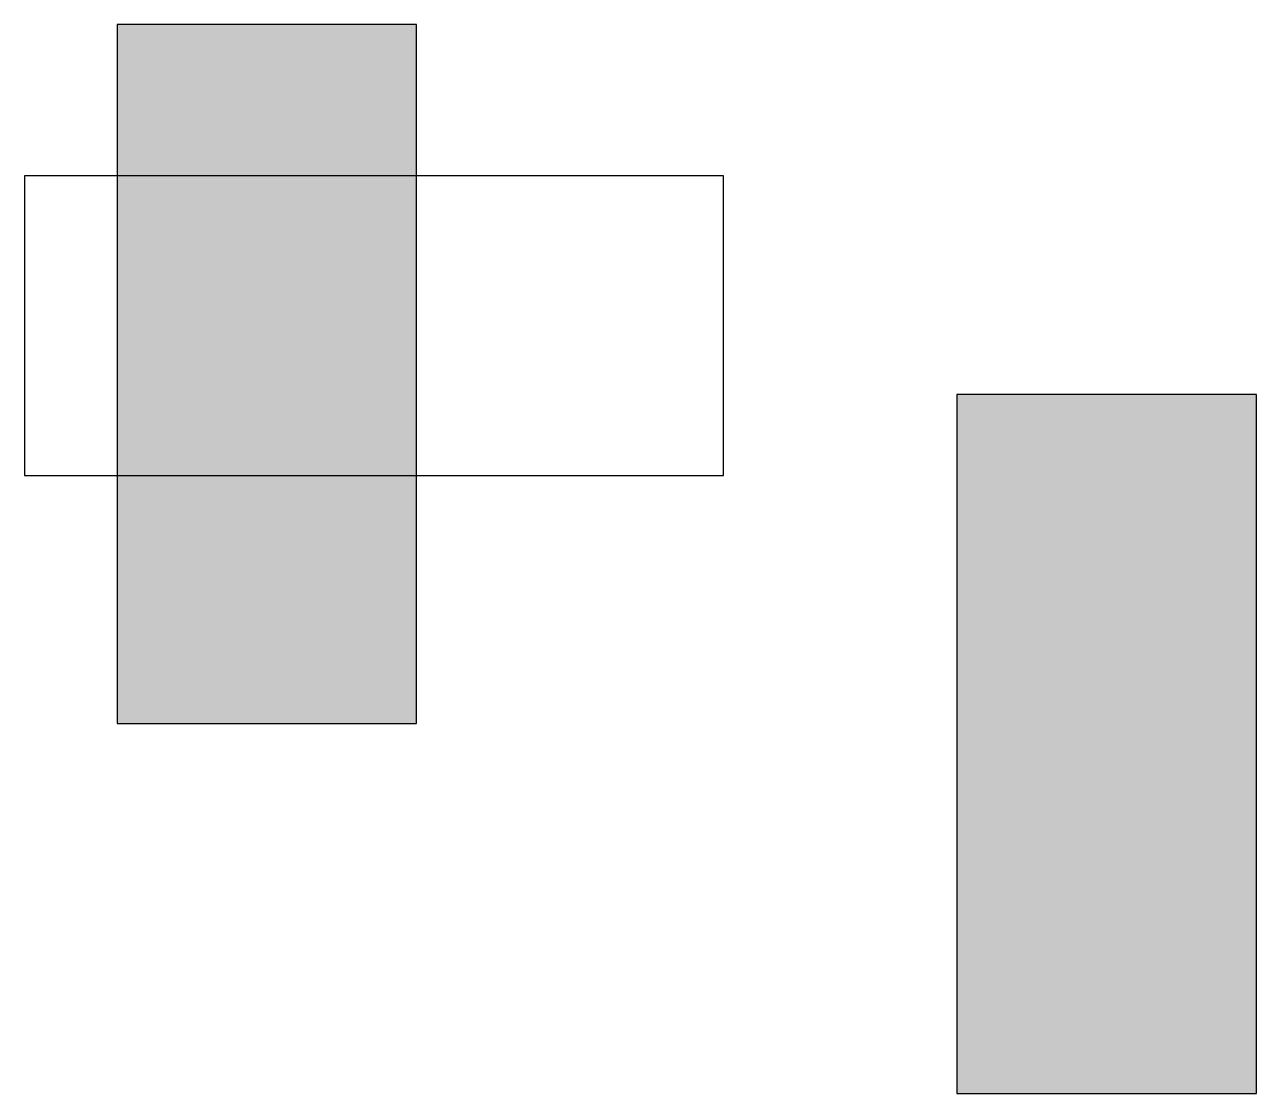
# Model space of a CAD drawing. Header units: millimetres. Extents: x -153298 to 620751, y -313239 to 250031.
# Drawn here: x 154352 to 155586, y 13545 to 14615 of the extents above; entities that cross this region are included whole.
import ezdxf

# ---------------------------------------------------------------- set-up
doc = ezdxf.new("R2010")
doc.units = ezdxf.units.MM
for name, color, linetype in [('000 - CONCRETE_COL_CUT_COLOR_1', 1, 'Continuous'), ('000 - CONCRETE_COL_CUT_COLOR_5', 5, 'Continuous'), ('000 - CONCRETE_COL_HATCH_', 251, 'Continuous'), ('000 - CONCRETE_COL_WIPEOUT_', 250, 'Continuous')]:
    doc.layers.add(name, color=color, linetype=linetype)

# ---------------------------------------------------------------- blocks, each defined once
blk = doc.blocks.new('*U6107')
at = {"layer": '000 - CONCRETE_COL_HATCH_'}
h = blk.add_hatch(dxfattribs=at)
h.set_pattern_fill('AR-CONC', color=256, scale=0.04)
h.set_pattern_definition([(50, (32200, -850306.8257), (7.28738676, -0.63756342), [0.762, -8.382]), (355, (32200, -850306.826), (-1.40973686, 7.64227381), [0.6096, -6.70562337]), (100.4514447, (32200.607, -850306.879), (5.877649884, 7.004710076), [0.64760035, -7.123609784]), (46.1842, (32200, -850304.794), (10.84316164, -1.68169312), [1.143, -12.573]), (96.6355576, (32200.904, -850304.934), (9.49616536, 9.89704498), [0.97140093, -10.68542433]), (351.1841512, (32200, -850304.794), (9.49616536, 9.89704498), [0.91439868, -10.05838928]), (21, (32201.016, -850305.3017), (6.06457565, -4.090607927), [0.762, -8.382]), (326, (32201.016, -850305.302), (2.472081134, 7.367518645), [0.6096, -6.7056]), (71.451445, (32201.5214, -850305.6426), (8.53665677, 3.276910755), [0.64760035, -7.123597504]), (37.5, (32200, -850306.8257), (0.12354413, 3.382201555), [0, -6.62432, 0, -6.8072, 0, -6.731]), (7.5, (32200, -850306.8257), (2.6727865, 4.007222993), [0, -3.88112, 0, -6.47192, 0, -2.5654]), (327.5, (32197.7343, -850306.8257), (5.423623807, -0.22914976), [0, -2.54, 0, -7.9248, 0, -10.5156]), (317.5, (32196.7183, -850306.8257), (5.925167255, 1.017059641), [0, -3.302, 0, -5.26288, 0, -7.4676])])
h.paths.add_polyline_path([(0, 0), (0, -300), (700, -300), (700, 0)])
at = {"layer": '000 - CONCRETE_COL_CUT_COLOR_1', "color": 0, "lineweight": -2}
blk.add_lwpolyline([(0, 0), (0, -300), (700, -300), (700, 0), (700, 0), (700, 0), (700, 0), (700, 0), (700, 0), (700, 0), (700, 0), (700, 0), (700, 0), (700, 0), (700, 0), (700, 0), (700, 0), (700, 0), (700, 0), (700, 0), (700, 0), (700, 0), (700, 0), (700, 0), (700, 0), (700, 0), (700, 0), (700, 0), (700, 0), (700, 0), (700, 0), (700, 0), (700, 0), (700, 0), (700, 0), (700, 0), (700, 0), (700, 0), (700, 0), (700, 0), (700, 0), (700, 0), (700, 0), (700, 0), (700, 0), (700, 0), (700, 0), (700, 0)], close=True, dxfattribs=at)
blk = doc.blocks.new('*U6104')
at = {"layer": '000 - CONCRETE_COL_HATCH_'}
h = blk.add_hatch(dxfattribs=at)
h.set_pattern_fill('AR-CONC', color=256, scale=0.04)
h.set_pattern_definition([(50, (600, -817506.8257), (7.28738676, -0.63756342), [0.762, -8.382]), (355, (600, -817506.826), (-1.40973686, 7.64227381), [0.6096, -6.70562337]), (100.4514447, (600.607, -817506.879), (5.877649884, 7.004710076), [0.64760035, -7.123609784]), (46.1842, (600, -817504.794), (10.84316164, -1.68169312), [1.143, -12.573]), (96.6355576, (600.904, -817504.934), (9.49616536, 9.89704498), [0.97140093, -10.68542433]), (351.1841512, (600, -817504.794), (9.49616536, 9.89704498), [0.91439868, -10.05838928]), (21, (601.016, -817505.3017), (6.06457565, -4.090607927), [0.762, -8.382]), (326, (601.016, -817505.302), (2.472081134, 7.367518645), [0.6096, -6.7056]), (71.451445, (601.5214, -817505.6426), (8.53665677, 3.276910755), [0.64760035, -7.123597504]), (37.5, (600, -817506.8257), (0.12354413, 3.382201555), [0, -6.62432, 0, -6.8072, 0, -6.731]), (7.5, (600, -817506.8257), (2.6727865, 4.007222993), [0, -3.88112, 0, -6.47192, 0, -2.5654]), (327.5, (597.7343, -817506.8257), (5.423623807, -0.22914976), [0, -2.54, 0, -7.9248, 0, -10.5156]), (317.5, (596.7183, -817506.8257), (5.925167255, 1.01705964), [0, -3.302, 0, -5.26288, 0, -7.4676])])
h.paths.add_polyline_path([(0, 0), (300, 0), (300, 700), (0, 700)])
at = {"layer": '000 - CONCRETE_COL_CUT_COLOR_1', "color": 0, "lineweight": -2}
blk.add_lwpolyline([(0, 0), (300, 0), (300, 700), (0, 700), (0, 700), (0, 700), (0, 700), (0, 700), (0, 700), (0, 700), (0, 700), (0, 700), (0, 700), (0, 700), (0, 700), (0, 700), (0, 700), (0, 700), (0, 700), (0, 700), (0, 700), (0, 700), (0, 700), (0, 700), (0, 700), (0, 700), (0, 700), (0, 700), (0, 700), (0, 700), (0, 700), (0, 700), (0, 700), (0, 700), (0, 700), (0, 700), (0, 700), (0, 700), (0, 700), (0, 700), (0, 700), (0, 700), (0, 700), (0, 700), (0, 700), (0, 700), (0, 700), (0, 700)], close=True, dxfattribs=at)

msp = doc.modelspace()

# ---------------------------------------------------------------- linework, layer by layer
for points in [[(154352.2287, 14464.0456), (154352.2287, 14164.0456), (155052.2287, 14164.0456), (155052.2287, 14464.0456)], [(155285.9014, 13545.1082), (155585.9014, 13545.1082), (155585.9014, 14245.1082), (155285.9014, 14245.1082)]]:
    msp.add_lwpolyline(points, close=True)

# ---------------------------------------------------------------- next in the draw order: block references
at = {"layer": '000 - CONCRETE_COL_CUT_COLOR_5', "rotation": 90}
msp.add_blockref('*U6107', (154444.8457, 13915.4187), dxfattribs=at)
at = {"layer": '000 - CONCRETE_COL_CUT_COLOR_5'}
msp.add_blockref('*U6104', (155285.9014, 13545.1082), dxfattribs=at)

doc.saveas('drawing.dxf')
